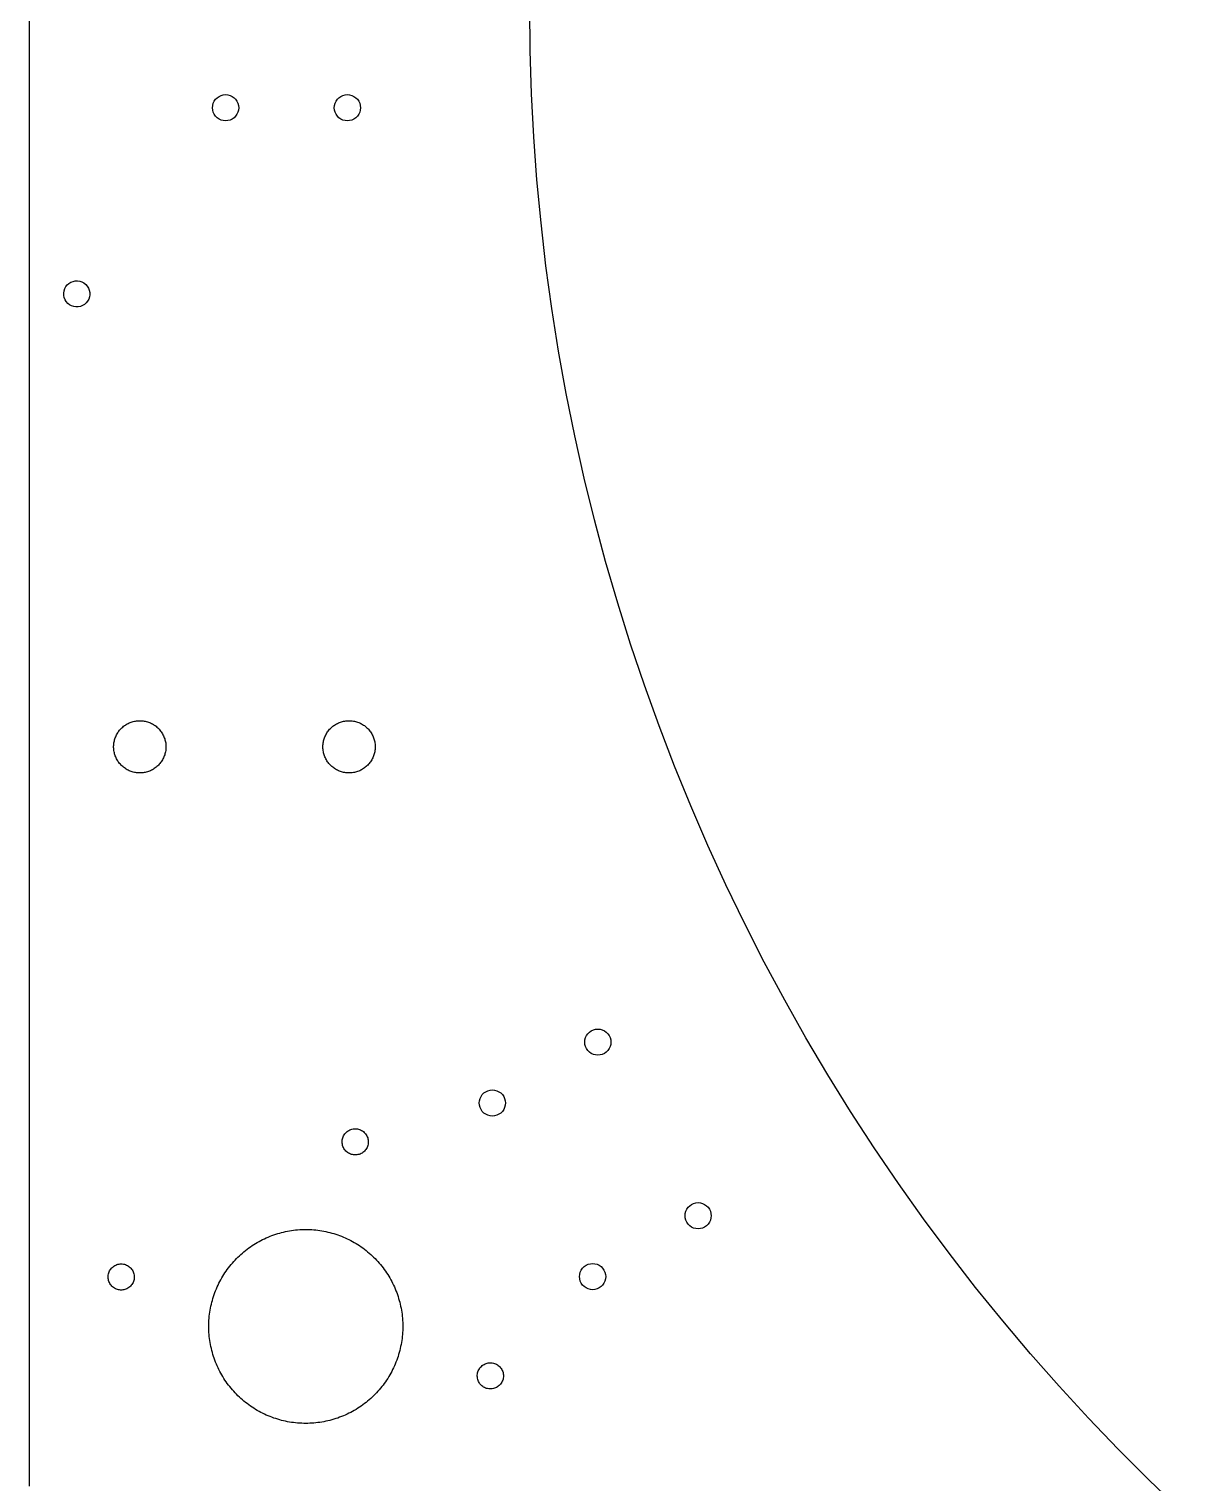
# Model space of a CAD drawing. Header units: metres. Extents: x 0 to 588, y -339 to 339.
# Drawn here: x 0 to 132, y -169.3 to -2.5 of the extents above; entities that cross this region are included whole.
import ezdxf

# ---------------------------------------------------------------- set-up
doc = ezdxf.new("R2010")
doc.units = ezdxf.units.M

msp = doc.modelspace()

# ---------------------------------------------------------------- linework, layer by layer
for p, q in [((0, 169.646), (0, -169.646)), ((57.4768, -4.951), (57.425, 0)), ((57.6324, -9.8998), (57.4768, -4.951)), ((22.2795, -10.0228), (22.54, -10)), ((22.54, -10), (22.8005, -10.0228)), ((36.2495, -10.0228), (36.51, -10)), ((36.51, -10), (36.7705, -10.0228)), ((57.8915, -14.8443), (57.6324, -9.8998)), ((21.04, -11.5), (21.0628, -11.2395)), ((21.0628, -11.7605), (21.04, -11.5)), ((21.0628, -11.2395), (21.1304, -10.987)), ((21.1304, -10.987), (21.241, -10.75)), ((21.241, -10.75), (21.3909, -10.5358)), ((21.3909, -10.5358), (21.5758, -10.3509)), ((21.5758, -10.3509), (21.79, -10.201)), ((21.79, -10.201), (22.027, -10.0905)), ((22.027, -10.0905), (22.2795, -10.0228)), ((22.8005, -10.0228), (23.053, -10.0905)), ((23.053, -10.0905), (23.29, -10.201)), ((23.29, -10.201), (23.5042, -10.3509)), ((23.5042, -10.3509), (23.6891, -10.5358)), ((23.6891, -10.5358), (23.839, -10.75)), ((23.839, -10.75), (23.9495, -10.987)), ((23.9495, -10.987), (24.0172, -11.2395)), ((24.0172, -11.2395), (24.04, -11.5)), ((24.04, -11.5), (24.0172, -11.7605)), ((35.01, -11.5), (35.0328, -11.2395)), ((35.0328, -11.7605), (35.01, -11.5)), ((35.0328, -11.2395), (35.1004, -10.987)), ((35.1004, -10.987), (35.211, -10.75)), ((35.211, -10.75), (35.3609, -10.5358)), ((35.3609, -10.5358), (35.5458, -10.3509)), ((35.5458, -10.3509), (35.76, -10.201)), ((35.76, -10.201), (35.997, -10.0905)), ((35.997, -10.0905), (36.2495, -10.0228)), ((36.7705, -10.0228), (37.023, -10.0905)), ((37.023, -10.0905), (37.26, -10.201)), ((37.26, -10.201), (37.4742, -10.3509)), ((37.4742, -10.3509), (37.6591, -10.5358)), ((37.6591, -10.5358), (37.809, -10.75)), ((37.809, -10.75), (37.9195, -10.987)), ((37.9195, -10.987), (37.9872, -11.2395)), ((37.9872, -11.2395), (38.01, -11.5)), ((38.01, -11.5), (37.9872, -11.7605)), ((21.1304, -12.013), (21.0628, -11.7605)), ((21.241, -12.25), (21.1304, -12.013)), ((21.3909, -12.4642), (21.241, -12.25)), ((21.5758, -12.6491), (21.3909, -12.4642)), ((21.79, -12.799), (21.5758, -12.6491)), ((22.027, -12.9095), (21.79, -12.799)), ((22.2795, -12.9772), (22.027, -12.9095)), ((22.54, -13), (22.2795, -12.9772)), ((22.8005, -12.9772), (22.54, -13)), ((23.053, -12.9095), (22.8005, -12.9772)), ((23.29, -12.799), (23.053, -12.9095)), ((23.5042, -12.6491), (23.29, -12.799)), ((23.6891, -12.4642), (23.5042, -12.6491)), ((23.839, -12.25), (23.6891, -12.4642)), ((23.9495, -12.013), (23.839, -12.25)), ((24.0172, -11.7605), (23.9495, -12.013)), ((35.1004, -12.013), (35.0328, -11.7605)), ((35.211, -12.25), (35.1004, -12.013)), ((35.3609, -12.4642), (35.211, -12.25)), ((35.5458, -12.6491), (35.3609, -12.4642)), ((35.76, -12.799), (35.5458, -12.6491)), ((35.997, -12.9095), (35.76, -12.799)), ((36.2495, -12.9772), (35.997, -12.9095)), ((36.51, -13), (36.2495, -12.9772)), ((36.7705, -12.9772), (36.51, -13)), ((37.023, -12.9095), (36.7705, -12.9772)), ((37.26, -12.799), (37.023, -12.9095)), ((37.4742, -12.6491), (37.26, -12.799)), ((37.6591, -12.4642), (37.4742, -12.6491)), ((37.809, -12.25), (37.6591, -12.4642)), ((37.9195, -12.013), (37.809, -12.25)), ((37.9872, -11.7605), (37.9195, -12.013)), ((58.2541, -19.7823), (57.8915, -14.8443)), ((58.7201, -24.7116), (58.2541, -19.7823)), ((59.2892, -29.6301), (58.7201, -24.7116)), ((59.9611, -34.5356), (59.2892, -29.6301)), ((4.3776, -31.823), (4.5734, -31.6498)), ((4.5734, -31.6498), (4.7964, -31.5132)), ((4.7964, -31.5132), (5.0396, -31.4173)), ((5.0396, -31.4173), (5.2959, -31.3652)), ((5.2959, -31.3652), (5.5572, -31.3584)), ((5.5572, -31.3584), (5.8158, -31.397)), ((5.8158, -31.397), (6.0638, -31.48)), ((6.0638, -31.48), (6.2936, -31.6048)), ((6.2936, -31.6048), (6.4982, -31.7675)), ((3.9685, -32.764), (4.0071, -32.5054)), ((3.9753, -33.0254), (3.9685, -32.764)), ((4.0274, -33.2816), (3.9753, -33.0254)), ((4.0071, -32.5054), (4.0901, -32.2575)), ((4.1233, -33.5249), (4.0274, -33.2816)), ((4.0901, -32.2575), (4.2148, -32.0277)), ((4.2148, -32.0277), (4.3776, -31.823)), ((6.4982, -31.7675), (6.6715, -31.9633)), ((6.6715, -31.9633), (6.8081, -32.1863)), ((6.8081, -32.1863), (6.9039, -32.4296)), ((6.9242, -33.2057), (6.8413, -33.4537)), ((6.9039, -32.4296), (6.956, -32.6858)), ((6.9629, -32.9471), (6.9242, -33.2057)), ((6.956, -32.6858), (6.9629, -32.9471)), ((4.2599, -33.7478), (4.1233, -33.5249)), ((4.4331, -33.9436), (4.2599, -33.7478)), ((4.6378, -34.1064), (4.4331, -33.9436)), ((4.8675, -34.2312), (4.6378, -34.1064)), ((5.1155, -34.3141), (4.8675, -34.2312)), ((5.3741, -34.3528), (5.1155, -34.3141)), ((5.6355, -34.3459), (5.3741, -34.3528)), ((5.8917, -34.2938), (5.6355, -34.3459)), ((6.135, -34.198), (5.8917, -34.2938)), ((6.3579, -34.0614), (6.135, -34.198)), ((6.5537, -33.8881), (6.3579, -34.0614)), ((6.7165, -33.6835), (6.5537, -33.8881)), ((6.8413, -33.4537), (6.7165, -33.6835)), ((60.7357, -39.4259), (59.9611, -34.5356)), ((61.6125, -44.2989), (60.7357, -39.4259)), ((62.5911, -49.1525), (61.6125, -44.2989)), ((63.6712, -53.9845), (62.5911, -49.1525)), ((64.8523, -58.7929), (63.6712, -53.9845)), ((66.1337, -63.5755), (64.8523, -58.7929)), ((67.5151, -68.3301), (66.1337, -63.5755)), ((68.9957, -73.0548), (67.5151, -68.3301)), ((70.575, -77.7475), (68.9957, -73.0548)), ((72.2522, -82.4061), (70.575, -77.7475)), ((10.0414, -83.4331), (10.1019, -83.323)), ((10.1019, -83.323), (10.167, -83.2155)), ((10.167, -83.2155), (10.2365, -83.1108)), ((10.2365, -83.1108), (10.3104, -83.0092)), ((10.3104, -83.0092), (10.3885, -82.9107)), ((10.3885, -82.9107), (10.4706, -82.8156)), ((10.4706, -82.8156), (10.5566, -82.724)), ((10.5566, -82.724), (10.6463, -82.6361)), ((10.6463, -82.6361), (10.7397, -82.552)), ((10.7397, -82.552), (10.8365, -82.4719)), ((10.8365, -82.4719), (10.9366, -82.3959)), ((10.9366, -82.3959), (11.0398, -82.3242)), ((11.0398, -82.3242), (11.1459, -82.2569)), ((11.1459, -82.2569), (11.2547, -82.1941)), ((11.2547, -82.1941), (11.3661, -82.1358)), ((11.3661, -82.1358), (11.4798, -82.0824)), ((11.4798, -82.0824), (11.5956, -82.0336)), ((11.5956, -82.0336), (11.7134, -81.9899)), ((11.7134, -81.9899), (11.8329, -81.951)), ((11.8329, -81.951), (11.9539, -81.9172)), ((11.9539, -81.9172), (12.0763, -81.8885)), ((12.0763, -81.8885), (12.1997, -81.865)), ((12.1997, -81.865), (12.324, -81.8466)), ((12.324, -81.8466), (12.449, -81.8335)), ((12.449, -81.8335), (12.5744, -81.8256)), ((12.5744, -81.8256), (12.7, -81.823)), ((12.7, -81.823), (12.8256, -81.8256)), ((12.8256, -81.8256), (12.951, -81.8335)), ((12.951, -81.8335), (13.076, -81.8466)), ((13.076, -81.8466), (13.2003, -81.865)), ((13.2003, -81.865), (13.3237, -81.8885)), ((13.3237, -81.8885), (13.4461, -81.9172)), ((13.4461, -81.9172), (13.5671, -81.951)), ((13.5671, -81.951), (13.6866, -81.9899)), ((13.6866, -81.9899), (13.8044, -82.0336)), ((13.8044, -82.0336), (13.9202, -82.0824)), ((13.9202, -82.0824), (14.0339, -82.1358)), ((14.0339, -82.1358), (14.1452, -82.1941)), ((14.1452, -82.1941), (14.2541, -82.2569)), ((14.2541, -82.2569), (14.3602, -82.3242)), ((14.3602, -82.3242), (14.4633, -82.3959)), ((14.4633, -82.3959), (14.5634, -82.4719)), ((14.5634, -82.4719), (14.6603, -82.552)), ((14.6603, -82.552), (14.7536, -82.6361)), ((14.7536, -82.6361), (14.8434, -82.724)), ((14.8434, -82.724), (14.9294, -82.8156)), ((14.9294, -82.8156), (15.0115, -82.9107)), ((15.0115, -82.9107), (15.0896, -83.0092)), ((15.0896, -83.0092), (15.1634, -83.1108)), ((15.1634, -83.1108), (15.233, -83.2155)), ((15.233, -83.2155), (15.2981, -83.323)), ((15.2981, -83.323), (15.3586, -83.4331)), ((34.0414, -83.4331), (34.1019, -83.323)), ((34.1019, -83.323), (34.167, -83.2155)), ((34.167, -83.2155), (34.2365, -83.1108)), ((34.2365, -83.1108), (34.3104, -83.0092)), ((34.3104, -83.0092), (34.3885, -82.9107)), ((34.3885, -82.9107), (34.4706, -82.8156)), ((34.4706, -82.8156), (34.5566, -82.724)), ((34.5566, -82.724), (34.6463, -82.6361)), ((34.6463, -82.6361), (34.7397, -82.552)), ((34.7397, -82.552), (34.8365, -82.4719)), ((34.8365, -82.4719), (34.9366, -82.3959)), ((34.9366, -82.3959), (35.0398, -82.3242)), ((35.0398, -82.3242), (35.1459, -82.2569)), ((35.1459, -82.2569), (35.2547, -82.1941)), ((35.2547, -82.1941), (35.3661, -82.1358)), ((35.3661, -82.1358), (35.4798, -82.0824)), ((35.4798, -82.0824), (35.5956, -82.0336)), ((35.5956, -82.0336), (35.7134, -81.9899)), ((35.7134, -81.9899), (35.8329, -81.951)), ((35.8329, -81.951), (35.9539, -81.9172)), ((35.9539, -81.9172), (36.0763, -81.8885)), ((36.0763, -81.8885), (36.1997, -81.865)), ((36.1997, -81.865), (36.324, -81.8466)), ((36.324, -81.8466), (36.449, -81.8335)), ((36.449, -81.8335), (36.5744, -81.8256)), ((36.5744, -81.8256), (36.7, -81.823)), ((36.7, -81.823), (36.8256, -81.8256)), ((36.8256, -81.8256), (36.951, -81.8335)), ((36.951, -81.8335), (37.076, -81.8466)), ((37.076, -81.8466), (37.2003, -81.865)), ((37.2003, -81.865), (37.3237, -81.8885)), ((37.3237, -81.8885), (37.4461, -81.9172)), ((37.4461, -81.9172), (37.5671, -81.951)), ((37.5671, -81.951), (37.6866, -81.9899)), ((37.6866, -81.9899), (37.8044, -82.0336)), ((37.8044, -82.0336), (37.9202, -82.0824)), ((37.9202, -82.0824), (38.0339, -82.1358)), ((38.0339, -82.1358), (38.1452, -82.1941)), ((38.1452, -82.1941), (38.2541, -82.2569)), ((38.2541, -82.2569), (38.3602, -82.3242)), ((38.3602, -82.3242), (38.4633, -82.3959)), ((38.4633, -82.3959), (38.5634, -82.4719)), ((38.5634, -82.4719), (38.6603, -82.552)), ((38.6603, -82.552), (38.7536, -82.6361)), ((38.7536, -82.6361), (38.8434, -82.724)), ((38.8434, -82.724), (38.9294, -82.8156)), ((38.9294, -82.8156), (39.0115, -82.9107)), ((39.0115, -82.9107), (39.0896, -83.0092)), ((39.0896, -83.0092), (39.1634, -83.1108)), ((39.1634, -83.1108), (39.233, -83.2155)), ((39.233, -83.2155), (39.2981, -83.323)), ((39.2981, -83.323), (39.3586, -83.4331)), ((74.0266, -87.0285), (72.2522, -82.4061)), ((9.7006, -84.7602), (9.7059, -84.6346)), ((9.7006, -84.8858), (9.7006, -84.7602)), ((9.7059, -85.0114), (9.7006, -84.8858)), ((9.7059, -84.6346), (9.7164, -84.5094)), ((9.7164, -85.1366), (9.7059, -85.0114)), ((9.7164, -84.5094), (9.7322, -84.3847)), ((9.7322, -84.3847), (9.7531, -84.2608)), ((9.7531, -84.2608), (9.7792, -84.1379)), ((9.7792, -84.1379), (9.8105, -84.0162)), ((9.8105, -84.0162), (9.8468, -83.8959)), ((9.8468, -83.8959), (9.8881, -83.7773)), ((9.8881, -83.7773), (9.9344, -83.6604)), ((9.9344, -83.6604), (9.9855, -83.5456)), ((9.9855, -83.5456), (10.0414, -83.4331)), ((15.3586, -83.4331), (15.4145, -83.5456)), ((15.4145, -83.5456), (15.4656, -83.6604)), ((15.4656, -83.6604), (15.5118, -83.7773)), ((15.5118, -83.7773), (15.5532, -83.8959)), ((15.5532, -83.8959), (15.5895, -84.0162)), ((15.5895, -84.0162), (15.6207, -84.1379)), ((15.6207, -84.1379), (15.6469, -84.2608)), ((15.6469, -84.2608), (15.6678, -84.3847)), ((15.6678, -84.3847), (15.6836, -84.5094)), ((15.6836, -84.5094), (15.6941, -84.6346)), ((15.6941, -85.0114), (15.6836, -85.1366)), ((15.6941, -84.6346), (15.6993, -84.7602)), ((15.6993, -84.8858), (15.6941, -85.0114)), ((15.6993, -84.7602), (15.6993, -84.8858)), ((33.7007, -84.7602), (33.7059, -84.6346)), ((33.7007, -84.8858), (33.7007, -84.7602)), ((33.7059, -85.0114), (33.7007, -84.8858)), ((33.7059, -84.6346), (33.7164, -84.5094)), ((33.7164, -85.1366), (33.7059, -85.0114)), ((33.7164, -84.5094), (33.7322, -84.3847)), ((33.7322, -84.3847), (33.7531, -84.2608)), ((33.7531, -84.2608), (33.7793, -84.1379)), ((33.7793, -84.1379), (33.8105, -84.0162)), ((33.8105, -84.0162), (33.8468, -83.8959)), ((33.8468, -83.8959), (33.8882, -83.7773)), ((33.8882, -83.7773), (33.9344, -83.6604)), ((33.9344, -83.6604), (33.9855, -83.5456)), ((33.9855, -83.5456), (34.0414, -83.4331)), ((39.3586, -83.4331), (39.4145, -83.5456)), ((39.4145, -83.5456), (39.4656, -83.6604)), ((39.4656, -83.6604), (39.5118, -83.7773)), ((39.5118, -83.7773), (39.5532, -83.8959)), ((39.5532, -83.8959), (39.5895, -84.0162)), ((39.5895, -84.0162), (39.6207, -84.1379)), ((39.6207, -84.1379), (39.6469, -84.2608)), ((39.6469, -84.2608), (39.6678, -84.3847)), ((39.6678, -84.3847), (39.6836, -84.5094)), ((39.6836, -84.5094), (39.6941, -84.6346)), ((39.6941, -85.0114), (39.6836, -85.1366)), ((39.6941, -84.6346), (39.6993, -84.7602)), ((39.6993, -84.8858), (39.6941, -85.0114)), ((39.6993, -84.7602), (39.6993, -84.8858)), ((9.7322, -85.2612), (9.7164, -85.1366)), ((9.7531, -85.3851), (9.7322, -85.2612)), ((9.7792, -85.508), (9.7531, -85.3851)), ((9.8105, -85.6297), (9.7792, -85.508)), ((9.8468, -85.75), (9.8105, -85.6297)), ((9.8881, -85.8687), (9.8468, -85.75)), ((9.9344, -85.9855), (9.8881, -85.8687)), ((9.9855, -86.1003), (9.9344, -85.9855)), ((10.0414, -86.2129), (9.9855, -86.1003)), ((10.1019, -86.323), (10.0414, -86.2129)), ((10.167, -86.4305), (10.1019, -86.323)), ((10.2365, -86.5351), (10.167, -86.4305)), ((10.3104, -86.6368), (10.2365, -86.5351)), ((10.3885, -86.7353), (10.3104, -86.6368)), ((10.4706, -86.8304), (10.3885, -86.7353)), ((15.0115, -86.7353), (14.9294, -86.8304)), ((15.0896, -86.6368), (15.0115, -86.7353)), ((15.1634, -86.5351), (15.0896, -86.6368)), ((15.233, -86.4305), (15.1634, -86.5351)), ((15.2981, -86.323), (15.233, -86.4305)), ((15.3586, -86.2129), (15.2981, -86.323)), ((15.4145, -86.1003), (15.3586, -86.2129)), ((15.4656, -85.9855), (15.4145, -86.1003)), ((15.5118, -85.8687), (15.4656, -85.9855)), ((15.5532, -85.75), (15.5118, -85.8687)), ((15.5895, -85.6297), (15.5532, -85.75)), ((15.6207, -85.508), (15.5895, -85.6297)), ((15.6469, -85.3851), (15.6207, -85.508)), ((15.6678, -85.2612), (15.6469, -85.3851)), ((15.6836, -85.1366), (15.6678, -85.2612)), ((33.7322, -85.2612), (33.7164, -85.1366)), ((33.7531, -85.3851), (33.7322, -85.2612)), ((33.7793, -85.508), (33.7531, -85.3851)), ((33.8105, -85.6297), (33.7793, -85.508)), ((33.8468, -85.75), (33.8105, -85.6297)), ((33.8882, -85.8687), (33.8468, -85.75)), ((33.9344, -85.9855), (33.8882, -85.8687)), ((33.9855, -86.1003), (33.9344, -85.9855)), ((34.0414, -86.2129), (33.9855, -86.1003)), ((34.1019, -86.323), (34.0414, -86.2129)), ((34.167, -86.4305), (34.1019, -86.323)), ((34.2365, -86.5351), (34.167, -86.4305)), ((34.3104, -86.6368), (34.2365, -86.5351)), ((34.3885, -86.7353), (34.3104, -86.6368)), ((34.4706, -86.8304), (34.3885, -86.7353)), ((39.0115, -86.7353), (38.9294, -86.8304)), ((39.0896, -86.6368), (39.0115, -86.7353)), ((39.1634, -86.5351), (39.0896, -86.6368)), ((39.233, -86.4305), (39.1634, -86.5351)), ((39.2981, -86.323), (39.233, -86.4305)), ((39.3586, -86.2129), (39.2981, -86.323)), ((39.4145, -86.1003), (39.3586, -86.2129)), ((39.4656, -85.9855), (39.4145, -86.1003)), ((39.5118, -85.8687), (39.4656, -85.9855)), ((39.5532, -85.75), (39.5118, -85.8687)), ((39.5895, -85.6297), (39.5532, -85.75)), ((39.6207, -85.508), (39.5895, -85.6297)), ((39.6469, -85.3851), (39.6207, -85.508)), ((39.6678, -85.2612), (39.6469, -85.3851)), ((39.6836, -85.1366), (39.6678, -85.2612)), ((10.5566, -86.922), (10.4706, -86.8304)), ((10.6463, -87.0099), (10.5566, -86.922)), ((10.7397, -87.094), (10.6463, -87.0099)), ((10.8365, -87.1741), (10.7397, -87.094)), ((10.9366, -87.25), (10.8365, -87.1741)), ((11.0398, -87.3217), (10.9366, -87.25)), ((11.1459, -87.3891), (11.0398, -87.3217)), ((11.2547, -87.4519), (11.1459, -87.3891)), ((11.3661, -87.5101), (11.2547, -87.4519)), ((11.4798, -87.5636), (11.3661, -87.5101)), ((11.5956, -87.6123), (11.4798, -87.5636)), ((11.7134, -87.6561), (11.5956, -87.6123)), ((11.8329, -87.6949), (11.7134, -87.6561)), ((11.9539, -87.7287), (11.8329, -87.6949)), ((12.0763, -87.7574), (11.9539, -87.7287)), ((12.1997, -87.781), (12.0763, -87.7574)), ((12.324, -87.7993), (12.1997, -87.781)), ((12.449, -87.8125), (12.324, -87.7993)), ((12.5744, -87.8203), (12.449, -87.8125)), ((12.7, -87.823), (12.5744, -87.8203)), ((12.8256, -87.8203), (12.7, -87.823)), ((12.951, -87.8125), (12.8256, -87.8203)), ((13.076, -87.7993), (12.951, -87.8125)), ((13.2003, -87.781), (13.076, -87.7993)), ((13.3237, -87.7574), (13.2003, -87.781)), ((13.4461, -87.7287), (13.3237, -87.7574)), ((13.5671, -87.6949), (13.4461, -87.7287)), ((13.6866, -87.6561), (13.5671, -87.6949)), ((13.8044, -87.6123), (13.6866, -87.6561)), ((13.9202, -87.5636), (13.8044, -87.6123)), ((14.0339, -87.5101), (13.9202, -87.5636)), ((14.1452, -87.4519), (14.0339, -87.5101)), ((14.2541, -87.3891), (14.1452, -87.4519)), ((14.3602, -87.3217), (14.2541, -87.3891)), ((14.4633, -87.25), (14.3602, -87.3217)), ((14.5634, -87.1741), (14.4633, -87.25)), ((14.6603, -87.094), (14.5634, -87.1741)), ((14.7536, -87.0099), (14.6603, -87.094)), ((14.8434, -86.922), (14.7536, -87.0099)), ((14.9294, -86.8304), (14.8434, -86.922)), ((34.5566, -86.922), (34.4706, -86.8304)), ((34.6463, -87.0099), (34.5566, -86.922)), ((34.7397, -87.094), (34.6463, -87.0099)), ((34.8365, -87.1741), (34.7397, -87.094)), ((34.9366, -87.25), (34.8365, -87.1741)), ((35.0398, -87.3217), (34.9366, -87.25)), ((35.1459, -87.3891), (35.0398, -87.3217)), ((35.2547, -87.4519), (35.1459, -87.3891)), ((35.3661, -87.5101), (35.2547, -87.4519)), ((35.4798, -87.5636), (35.3661, -87.5101)), ((35.5956, -87.6123), (35.4798, -87.5636)), ((35.7134, -87.6561), (35.5956, -87.6123)), ((35.8329, -87.6949), (35.7134, -87.6561)), ((35.9539, -87.7287), (35.8329, -87.6949)), ((36.0763, -87.7574), (35.9539, -87.7287)), ((36.1997, -87.781), (36.0763, -87.7574)), ((36.324, -87.7993), (36.1997, -87.781)), ((36.449, -87.8125), (36.324, -87.7993)), ((36.5744, -87.8203), (36.449, -87.8125)), ((36.7, -87.823), (36.5744, -87.8203)), ((36.8256, -87.8203), (36.7, -87.823)), ((36.951, -87.8125), (36.8256, -87.8203)), ((37.076, -87.7993), (36.951, -87.8125)), ((37.2003, -87.781), (37.076, -87.7993)), ((37.3237, -87.7574), (37.2003, -87.781)), ((37.4461, -87.7287), (37.3237, -87.7574)), ((37.5671, -87.6949), (37.4461, -87.7287)), ((37.6866, -87.6561), (37.5671, -87.6949)), ((37.8044, -87.6123), (37.6866, -87.6561)), ((37.9202, -87.5636), (37.8044, -87.6123)), ((38.0339, -87.5101), (37.9202, -87.5636)), ((38.1452, -87.4519), (38.0339, -87.5101)), ((38.2541, -87.3891), (38.1452, -87.4519)), ((38.3602, -87.3217), (38.2541, -87.3891)), ((38.4633, -87.25), (38.3602, -87.3217)), ((38.5634, -87.1741), (38.4633, -87.25)), ((38.6603, -87.094), (38.5634, -87.1741)), ((38.7536, -87.0099), (38.6603, -87.094)), ((38.8434, -86.922), (38.7536, -87.0099)), ((38.9294, -86.8304), (38.8434, -86.922)), ((75.8974, -91.6127), (74.0266, -87.0285)), ((77.8638, -96.1568), (75.8974, -91.6127)), ((79.9249, -100.659), (77.8638, -96.1568)), ((82.0798, -105.116), (79.9249, -100.659)), ((84.3277, -109.528), (82.0798, -105.116)), ((86.6674, -113.892), (84.3277, -109.528)), ((89.098, -118.205), (86.6674, -113.892)), ((63.7579, -118.443), (63.8255, -118.19)), ((63.8255, -118.19), (63.936, -117.953)), ((63.936, -117.953), (64.086, -117.739)), ((64.086, -117.739), (64.2709, -117.554)), ((64.2709, -117.554), (64.4851, -117.404)), ((64.4851, -117.404), (64.722, -117.294)), ((64.722, -117.294), (64.9746, -117.226)), ((64.9746, -117.226), (65.2351, -117.203)), ((65.2351, -117.203), (65.4955, -117.226)), ((65.4955, -117.226), (65.7481, -117.294)), ((65.7481, -117.294), (65.9851, -117.404)), ((65.9851, -117.404), (66.1992, -117.554)), ((66.1992, -117.554), (66.3841, -117.739)), ((66.3841, -117.739), (66.5341, -117.953)), ((66.5341, -117.953), (66.6446, -118.19)), ((66.6446, -118.19), (66.7123, -118.443)), ((91.6184, -122.467), (89.098, -118.205)), ((63.7351, -118.703), (63.7579, -118.443)), ((63.7579, -118.964), (63.7351, -118.703)), ((63.8255, -119.216), (63.7579, -118.964)), ((63.936, -119.453), (63.8255, -119.216)), ((64.086, -119.668), (63.936, -119.453)), ((64.2709, -119.852), (64.086, -119.668)), ((64.4851, -120.002), (64.2709, -119.852)), ((64.722, -120.113), (64.4851, -120.002)), ((65.9851, -120.002), (65.7481, -120.113)), ((66.1992, -119.852), (65.9851, -120.002)), ((66.3841, -119.668), (66.1992, -119.852)), ((66.5341, -119.453), (66.3841, -119.668)), ((66.6446, -119.216), (66.5341, -119.453)), ((66.7123, -118.964), (66.6446, -119.216)), ((66.7123, -118.443), (66.7351, -118.703)), ((66.7351, -118.703), (66.7123, -118.964)), ((64.9746, -120.181), (64.722, -120.113)), ((65.2351, -120.203), (64.9746, -120.181)), ((65.4955, -120.181), (65.2351, -120.203)), ((65.7481, -120.113), (65.4955, -120.181)), ((94.2275, -126.675), (91.6184, -122.467)), ((51.7272, -125.175), (51.8376, -124.938)), ((51.8376, -124.938), (51.9876, -124.724)), ((51.9876, -124.724), (52.1725, -124.539)), ((52.1725, -124.539), (52.3867, -124.389)), ((52.3867, -124.389), (52.6237, -124.279)), ((52.6237, -124.279), (52.8762, -124.211)), ((52.8762, -124.211), (53.1367, -124.188)), ((53.1367, -124.188), (53.3972, -124.211)), ((53.3972, -124.211), (53.6497, -124.279)), ((53.6497, -124.279), (53.8867, -124.389)), ((53.8867, -124.389), (54.1009, -124.539)), ((54.1009, -124.539), (54.2858, -124.724)), ((54.2858, -124.724), (54.4357, -124.938)), ((54.4357, -124.938), (54.5462, -125.175)), ((51.6367, -125.688), (51.6595, -125.428)), ((51.6595, -125.949), (51.6367, -125.688)), ((51.6595, -125.428), (51.7272, -125.175)), ((51.7272, -126.201), (51.6595, -125.949)), ((51.8376, -126.438), (51.7272, -126.201)), ((51.9876, -126.653), (51.8376, -126.438)), ((52.1725, -126.837), (51.9876, -126.653)), ((54.2858, -126.653), (54.1009, -126.837)), ((54.4357, -126.438), (54.2858, -126.653)), ((54.5462, -126.201), (54.4357, -126.438)), ((54.5462, -125.175), (54.6139, -125.428)), ((54.6139, -125.949), (54.5462, -126.201)), ((54.6139, -125.428), (54.6367, -125.688)), ((54.6367, -125.688), (54.6139, -125.949)), ((96.9242, -130.828), (94.2275, -126.675)), ((52.3867, -126.987), (52.1725, -126.837)), ((52.6237, -127.098), (52.3867, -126.987)), ((52.8762, -127.166), (52.6237, -127.098)), ((53.1367, -127.188), (52.8762, -127.166)), ((53.3972, -127.166), (53.1367, -127.188)), ((53.6497, -127.098), (53.3972, -127.166)), ((53.8867, -126.987), (53.6497, -127.098)), ((54.1009, -126.837), (53.8867, -126.987)), ((35.9109, -130.181), (35.9135, -130.055)), ((35.9135, -130.055), (35.9266, -129.93)), ((35.9266, -129.93), (35.9502, -129.807)), ((35.9502, -129.807), (35.984, -129.686)), ((35.984, -129.686), (36.0278, -129.568)), ((36.0278, -129.568), (36.0812, -129.454)), ((36.0812, -129.454), (36.1441, -129.345)), ((36.1441, -129.345), (36.2157, -129.242)), ((36.2157, -129.242), (36.2958, -129.145)), ((36.2958, -129.145), (36.3837, -129.056)), ((36.3837, -129.056), (36.4788, -128.974)), ((36.4788, -128.974), (36.5805, -128.9)), ((36.5805, -128.9), (36.6879, -128.835)), ((36.6879, -128.835), (36.8004, -128.779)), ((36.8004, -128.779), (36.9173, -128.733)), ((36.9173, -128.733), (37.0375, -128.696)), ((37.0375, -128.696), (37.1604, -128.67)), ((37.1604, -128.67), (37.285, -128.654)), ((37.285, -128.654), (37.4105, -128.649)), ((37.4105, -128.649), (37.5361, -128.654)), ((37.5361, -128.654), (37.6607, -128.67)), ((37.6607, -128.67), (37.7836, -128.696)), ((37.7836, -128.696), (37.9038, -128.733)), ((37.9038, -128.733), (38.0206, -128.779)), ((38.0206, -128.779), (38.1332, -128.835)), ((38.1332, -128.835), (38.2406, -128.9)), ((38.2406, -128.9), (38.3423, -128.974)), ((38.3423, -128.974), (38.4374, -129.056)), ((38.4374, -129.056), (38.5253, -129.145)), ((38.5253, -129.145), (38.6053, -129.242)), ((38.6053, -129.242), (38.677, -129.345)), ((38.677, -129.345), (38.7399, -129.454)), ((38.7399, -129.454), (38.7933, -129.568)), ((38.7933, -129.568), (38.8371, -129.686)), ((38.8371, -129.686), (38.8709, -129.807)), ((38.8709, -129.807), (38.8945, -129.93)), ((38.8945, -129.93), (38.9076, -130.055)), ((38.9076, -130.055), (38.9102, -130.181)), ((35.9188, -130.306), (35.9109, -130.181)), ((35.9371, -130.43), (35.9188, -130.306)), ((35.9658, -130.553), (35.9371, -130.43)), ((36.0046, -130.672), (35.9658, -130.553)), ((36.0533, -130.788), (36.0046, -130.672)), ((36.1115, -130.899), (36.0533, -130.788)), ((36.1788, -131.005), (36.1115, -130.899)), ((36.2548, -131.105), (36.1788, -131.005)), ((36.3388, -131.199), (36.2548, -131.105)), ((36.4304, -131.285), (36.3388, -131.199)), ((36.5289, -131.363), (36.4304, -131.285)), ((36.6335, -131.432), (36.5289, -131.363)), ((36.7436, -131.493), (36.6335, -131.432)), ((36.8584, -131.544), (36.7436, -131.493)), ((36.977, -131.585), (36.8584, -131.544)), ((37.0987, -131.616), (36.977, -131.585)), ((37.2225, -131.637), (37.0987, -131.616)), ((37.3477, -131.648), (37.2225, -131.637)), ((37.4734, -131.648), (37.3477, -131.648)), ((37.5985, -131.637), (37.4734, -131.648)), ((37.7224, -131.616), (37.5985, -131.637)), ((37.8441, -131.585), (37.7224, -131.616)), ((37.9627, -131.544), (37.8441, -131.585)), ((38.0775, -131.493), (37.9627, -131.544)), ((38.1876, -131.432), (38.0775, -131.493)), ((38.2922, -131.363), (38.1876, -131.432)), ((38.3907, -131.285), (38.2922, -131.363)), ((38.4823, -131.199), (38.3907, -131.285)), ((38.5663, -131.105), (38.4823, -131.199)), ((38.6423, -131.005), (38.5663, -131.105)), ((38.7096, -130.899), (38.6423, -131.005)), ((38.7678, -130.788), (38.7096, -130.899)), ((38.8165, -130.672), (38.7678, -130.788)), ((38.8553, -130.553), (38.8165, -130.672)), ((38.884, -130.43), (38.8553, -130.553)), ((38.9023, -130.306), (38.884, -130.43)), ((38.9102, -130.181), (38.9023, -130.306)), ((99.7072, -134.923), (96.9242, -130.828)), ((102.575, -138.959), (99.7072, -134.923)), ((75.2351, -138.622), (75.2579, -138.362)), ((75.2579, -138.362), (75.3255, -138.109)), ((75.3255, -138.109), (75.436, -137.872)), ((75.436, -137.872), (75.586, -137.658)), ((75.586, -137.658), (75.7709, -137.473)), ((75.7709, -137.473), (75.9851, -137.323)), ((75.9851, -137.323), (76.222, -137.212)), ((76.222, -137.212), (76.4746, -137.145)), ((76.4746, -137.145), (76.7351, -137.122)), ((76.7351, -137.122), (76.9955, -137.145)), ((76.9955, -137.145), (77.2481, -137.212)), ((77.2481, -137.212), (77.4851, -137.323)), ((77.4851, -137.323), (77.6992, -137.473)), ((77.6992, -137.473), (77.8841, -137.658)), ((77.8841, -137.658), (78.0341, -137.872)), ((78.0341, -137.872), (78.1446, -138.109)), ((78.1446, -138.109), (78.2123, -138.362)), ((78.2123, -138.362), (78.2351, -138.622)), ((75.2579, -138.882), (75.2351, -138.622)), ((75.3255, -139.135), (75.2579, -138.882)), ((75.436, -139.372), (75.3255, -139.135)), ((75.586, -139.586), (75.436, -139.372)), ((75.7709, -139.771), (75.586, -139.586)), ((75.9851, -139.921), (75.7709, -139.771)), ((76.222, -140.032), (75.9851, -139.921)), ((76.4746, -140.099), (76.222, -140.032)), ((76.7351, -140.122), (76.4746, -140.099)), ((76.9955, -140.099), (76.7351, -140.122)), ((77.2481, -140.032), (76.9955, -140.099)), ((77.4851, -139.921), (77.2481, -140.032)), ((77.6992, -139.771), (77.4851, -139.921)), ((77.8841, -139.586), (77.6992, -139.771)), ((78.0341, -139.372), (77.8841, -139.586)), ((78.1446, -139.135), (78.0341, -139.372)), ((78.2123, -138.882), (78.1446, -139.135)), ((78.2351, -138.622), (78.2123, -138.882)), ((105.527, -142.934), (102.575, -138.959)), ((25.9741, -141.807), (26.1747, -141.688)), ((26.1747, -141.688), (26.3776, -141.574)), ((26.3776, -141.574), (26.583, -141.464)), ((26.583, -141.464), (26.7906, -141.358)), ((26.7906, -141.358), (27.0004, -141.256)), ((27.0004, -141.256), (27.2122, -141.159)), ((27.2122, -141.159), (27.426, -141.067)), ((27.426, -141.067), (27.6418, -140.979)), ((27.6418, -140.979), (27.8593, -140.895)), ((27.8593, -140.895), (28.0785, -140.816)), ((28.0785, -140.816), (28.2993, -140.742)), ((28.2993, -140.742), (28.5217, -140.672)), ((28.5217, -140.672), (28.7454, -140.607)), ((28.7454, -140.607), (28.9705, -140.547)), ((28.9705, -140.547), (29.1967, -140.491)), ((29.1967, -140.491), (29.4241, -140.441)), ((29.4241, -140.441), (29.6525, -140.395)), ((29.6525, -140.395), (29.8819, -140.353)), ((29.8819, -140.353), (30.112, -140.317)), ((30.112, -140.317), (30.3428, -140.285)), ((30.3428, -140.285), (30.5743, -140.258)), ((30.5743, -140.258), (30.8062, -140.237)), ((30.8062, -140.237), (31.0386, -140.219)), ((31.0386, -140.219), (31.2713, -140.207)), ((31.2713, -140.207), (31.5042, -140.2)), ((31.5042, -140.2), (31.7372, -140.198)), ((31.7372, -140.198), (31.9701, -140.2)), ((31.9701, -140.2), (32.203, -140.207)), ((32.203, -140.207), (32.4357, -140.219)), ((32.4357, -140.219), (32.6681, -140.237)), ((32.6681, -140.237), (32.9, -140.258)), ((32.9, -140.258), (33.1315, -140.285)), ((33.1315, -140.285), (33.3623, -140.317)), ((33.3623, -140.317), (33.5925, -140.353)), ((33.5925, -140.353), (33.8218, -140.395)), ((33.8218, -140.395), (34.0502, -140.441)), ((34.0502, -140.441), (34.2776, -140.491)), ((34.2776, -140.491), (34.5038, -140.547)), ((34.5038, -140.547), (34.7289, -140.607)), ((34.7289, -140.607), (34.9526, -140.672)), ((34.9526, -140.672), (35.175, -140.742)), ((35.175, -140.742), (35.3958, -140.816)), ((35.3958, -140.816), (35.615, -140.895)), ((35.615, -140.895), (35.8325, -140.979)), ((35.8325, -140.979), (36.0483, -141.067)), ((36.0483, -141.067), (36.2621, -141.159)), ((36.2621, -141.159), (36.474, -141.256)), ((36.474, -141.256), (36.6837, -141.358)), ((36.6837, -141.358), (36.8913, -141.464)), ((36.8913, -141.464), (37.0967, -141.574)), ((37.0967, -141.574), (37.2997, -141.688)), ((37.2997, -141.688), (37.5002, -141.807)), ((23.7886, -143.539), (23.9534, -143.374)), ((23.9534, -143.374), (24.1216, -143.213)), ((24.1216, -143.213), (24.2931, -143.055)), ((24.2931, -143.055), (24.4678, -142.901)), ((24.4678, -142.901), (24.6458, -142.751)), ((24.6458, -142.751), (24.8269, -142.604)), ((24.8269, -142.604), (25.011, -142.461)), ((25.011, -142.461), (25.198, -142.322)), ((25.198, -142.322), (25.388, -142.187)), ((25.388, -142.187), (25.5807, -142.056)), ((25.5807, -142.056), (25.7761, -141.929)), ((25.7761, -141.929), (25.9741, -141.807)), ((37.5002, -141.807), (37.6982, -141.929)), ((37.6982, -141.929), (37.8936, -142.056)), ((37.8936, -142.056), (38.0863, -142.187)), ((38.0863, -142.187), (38.2763, -142.322)), ((38.2763, -142.322), (38.4633, -142.461)), ((38.4633, -142.461), (38.6474, -142.604)), ((38.6474, -142.604), (38.8285, -142.751)), ((38.8285, -142.751), (39.0065, -142.901)), ((39.0065, -142.901), (39.1812, -143.055)), ((39.1812, -143.055), (39.3527, -143.213)), ((39.3527, -143.213), (39.5209, -143.374)), ((39.5209, -143.374), (39.6857, -143.539)), ((108.562, -146.846), (105.527, -142.934)), ((9.1372, -145.186), (9.181, -145.068)), ((9.181, -145.068), (9.2345, -144.954)), ((9.2345, -144.954), (9.2973, -144.845)), ((9.2973, -144.845), (9.369, -144.742)), ((9.369, -144.742), (9.449, -144.645)), ((9.449, -144.645), (9.5369, -144.556)), ((9.5369, -144.556), (9.632, -144.474)), ((9.632, -144.474), (9.7337, -144.4)), ((9.7337, -144.4), (9.8411, -144.335)), ((9.8411, -144.335), (9.9537, -144.279)), ((9.9537, -144.279), (10.0704, -144.233)), ((10.0704, -144.233), (10.1907, -144.196)), ((10.1907, -144.196), (10.3136, -144.17)), ((10.3136, -144.17), (10.4382, -144.154)), ((10.4382, -144.154), (10.5638, -144.149)), ((10.5638, -144.149), (10.6893, -144.154)), ((10.6893, -144.154), (10.8139, -144.17)), ((10.8139, -144.17), (10.9368, -144.196)), ((10.9368, -144.196), (11.0571, -144.233)), ((11.0571, -144.233), (11.1739, -144.279)), ((11.1739, -144.279), (11.2864, -144.335)), ((11.2864, -144.335), (11.3938, -144.4)), ((11.3938, -144.4), (11.4955, -144.474)), ((11.4955, -144.474), (11.5906, -144.556)), ((11.5906, -144.556), (11.6785, -144.645)), ((11.6785, -144.645), (11.7585, -144.742)), ((11.7585, -144.742), (11.8302, -144.845)), ((11.8302, -144.845), (11.8931, -144.954)), ((11.8931, -144.954), (11.9465, -145.068)), ((11.9465, -145.068), (11.9903, -145.186)), ((22.4709, -145.166), (22.6019, -144.973)), ((22.6019, -144.973), (22.7368, -144.783)), ((22.7368, -144.783), (22.8758, -144.596)), ((22.8758, -144.596), (23.0186, -144.412)), ((23.0186, -144.412), (23.1652, -144.231)), ((23.1652, -144.231), (23.3156, -144.053)), ((23.3156, -144.053), (23.4697, -143.878)), ((23.4697, -143.878), (23.6274, -143.707)), ((23.6274, -143.707), (23.7886, -143.539)), ((39.6857, -143.539), (39.8469, -143.707)), ((39.8469, -143.707), (40.0046, -143.878)), ((40.0046, -143.878), (40.1587, -144.053)), ((40.1587, -144.053), (40.3091, -144.231)), ((40.3091, -144.231), (40.4557, -144.412)), ((40.4557, -144.412), (40.5985, -144.596)), ((40.5985, -144.596), (40.7375, -144.783)), ((40.7375, -144.783), (40.8724, -144.973)), ((40.8724, -144.973), (41.0034, -145.166)), ((63.1595, -145.347), (63.2272, -145.094)), ((63.2272, -145.094), (63.3376, -144.857)), ((63.3376, -144.857), (63.4876, -144.643)), ((63.4876, -144.643), (63.6725, -144.458)), ((63.6725, -144.458), (63.8867, -144.308)), ((63.8867, -144.308), (64.1237, -144.197)), ((64.1237, -144.197), (64.3762, -144.13)), ((64.3762, -144.13), (64.6367, -144.107)), ((64.6367, -144.107), (64.8972, -144.13)), ((64.8972, -144.13), (65.1497, -144.197)), ((65.1497, -144.197), (65.3867, -144.308)), ((65.3867, -144.308), (65.6009, -144.458)), ((65.6009, -144.458), (65.7858, -144.643)), ((65.7858, -144.643), (65.9357, -144.857)), ((65.9357, -144.857), (66.0462, -145.094)), ((66.0462, -145.094), (66.1139, -145.347)), ((9.0641, -145.681), (9.0667, -145.555)), ((9.072, -145.806), (9.0641, -145.681)), ((9.0667, -145.555), (9.0799, -145.43)), ((9.0903, -145.93), (9.072, -145.806)), ((9.0799, -145.43), (9.1034, -145.307)), ((9.119, -146.053), (9.0903, -145.93)), ((9.1034, -145.307), (9.1372, -145.186)), ((9.1578, -146.172), (9.119, -146.053)), ((9.2065, -146.288), (9.1578, -146.172)), ((9.2647, -146.399), (9.2065, -146.288)), ((9.332, -146.505), (9.2647, -146.399)), ((9.408, -146.605), (9.332, -146.505)), ((9.4921, -146.699), (9.408, -146.605)), ((9.5836, -146.785), (9.4921, -146.699)), ((9.6821, -146.863), (9.5836, -146.785)), ((11.5439, -146.785), (11.4454, -146.863)), ((11.6355, -146.699), (11.5439, -146.785)), ((11.7195, -146.605), (11.6355, -146.699)), ((11.7955, -146.505), (11.7195, -146.605)), ((11.8628, -146.399), (11.7955, -146.505)), ((11.921, -146.288), (11.8628, -146.399)), ((11.9697, -146.172), (11.921, -146.288)), ((12.0085, -146.053), (11.9697, -146.172)), ((11.9903, -145.186), (12.0241, -145.307)), ((12.0372, -145.93), (12.0085, -146.053)), ((12.0241, -145.307), (12.0477, -145.43)), ((12.0555, -145.806), (12.0372, -145.93)), ((12.0477, -145.43), (12.0608, -145.555)), ((12.0634, -145.681), (12.0555, -145.806)), ((12.0608, -145.555), (12.0634, -145.681)), ((21.574, -146.798), (21.6709, -146.586)), ((21.6709, -146.586), (21.7724, -146.376)), ((21.7724, -146.376), (21.8781, -146.168)), ((21.8781, -146.168), (21.9882, -145.963)), ((21.9882, -145.963), (22.1026, -145.76)), ((22.1026, -145.76), (22.2212, -145.559)), ((22.2212, -145.559), (22.344, -145.361)), ((22.344, -145.361), (22.4709, -145.166)), ((41.0034, -145.166), (41.1303, -145.361)), ((41.1303, -145.361), (41.2531, -145.559)), ((41.2531, -145.559), (41.3717, -145.76)), ((41.3717, -145.76), (41.4861, -145.963)), ((41.4861, -145.963), (41.5962, -146.168)), ((41.5962, -146.168), (41.702, -146.376)), ((41.702, -146.376), (41.8033, -146.586)), ((41.8033, -146.586), (41.9003, -146.798)), ((63.1367, -145.607), (63.1595, -145.347)), ((63.1595, -145.867), (63.1367, -145.607)), ((63.2272, -146.12), (63.1595, -145.867)), ((63.3376, -146.357), (63.2272, -146.12)), ((63.4876, -146.571), (63.3376, -146.357)), ((63.6725, -146.756), (63.4876, -146.571)), ((63.8867, -146.906), (63.6725, -146.756)), ((65.6009, -146.756), (65.3867, -146.906)), ((65.7858, -146.571), (65.6009, -146.756)), ((65.9357, -146.357), (65.7858, -146.571)), ((66.0462, -146.12), (65.9357, -146.357)), ((66.1139, -145.867), (66.0462, -146.12)), ((66.1139, -145.347), (66.1367, -145.607)), ((66.1367, -145.607), (66.1139, -145.867)), ((9.7867, -146.932), (9.6821, -146.863)), ((9.8968, -146.993), (9.7867, -146.932)), ((10.0116, -147.044), (9.8968, -146.993)), ((10.1302, -147.085), (10.0116, -147.044)), ((10.2519, -147.116), (10.1302, -147.085)), ((10.3758, -147.137), (10.2519, -147.116)), ((10.5009, -147.148), (10.3758, -147.137)), ((10.6266, -147.148), (10.5009, -147.148)), ((10.7518, -147.137), (10.6266, -147.148)), ((10.8756, -147.116), (10.7518, -147.137)), ((10.9973, -147.085), (10.8756, -147.116)), ((11.1159, -147.044), (10.9973, -147.085)), ((11.2307, -146.993), (11.1159, -147.044)), ((11.3408, -146.932), (11.2307, -146.993)), ((11.4454, -146.863), (11.3408, -146.932)), ((20.9617, -148.556), (21.022, -148.331)), ((21.022, -148.331), (21.087, -148.107)), ((21.087, -148.107), (21.1566, -147.885)), ((21.1566, -147.885), (21.231, -147.664)), ((21.231, -147.664), (21.3099, -147.445)), ((21.3099, -147.445), (21.3934, -147.227)), ((21.3934, -147.227), (21.4814, -147.011)), ((21.4814, -147.011), (21.574, -146.798)), ((41.9003, -146.798), (41.9929, -147.011)), ((41.9929, -147.011), (42.0809, -147.227)), ((42.0809, -147.227), (42.1644, -147.445)), ((42.1644, -147.445), (42.2433, -147.664)), ((42.2433, -147.664), (42.3177, -147.885)), ((42.3177, -147.885), (42.3873, -148.107)), ((42.3873, -148.107), (42.4523, -148.331)), ((42.4523, -148.331), (42.5126, -148.556)), ((64.1237, -147.017), (63.8867, -146.906)), ((64.3762, -147.084), (64.1237, -147.017)), ((64.6367, -147.107), (64.3762, -147.084)), ((64.8972, -147.084), (64.6367, -147.107)), ((65.1497, -147.017), (64.8972, -147.084)), ((65.3867, -146.906), (65.1497, -147.017)), ((111.678, -150.694), (108.562, -146.846)), ((20.6731, -150.16), (20.6999, -149.928)), ((20.6999, -149.928), (20.7315, -149.697)), ((20.7315, -149.697), (20.7679, -149.467)), ((20.7679, -149.467), (20.8092, -149.238)), ((20.8092, -149.238), (20.8553, -149.009)), ((20.8553, -149.009), (20.9061, -148.782)), ((20.9061, -148.782), (20.9617, -148.556)), ((42.5126, -148.556), (42.5682, -148.782)), ((42.5682, -148.782), (42.619, -149.009)), ((42.619, -149.009), (42.6651, -149.238)), ((42.6651, -149.238), (42.7064, -149.467)), ((42.7064, -149.467), (42.7428, -149.697)), ((42.7428, -149.697), (42.7744, -149.928)), ((42.7744, -149.928), (42.8012, -150.16)), ((20.6122, -151.323), (20.6146, -151.09)), ((20.6146, -151.555), (20.6122, -151.323)), ((20.6146, -151.09), (20.6219, -150.857)), ((20.6219, -151.788), (20.6146, -151.555)), ((20.6219, -150.857), (20.6341, -150.624)), ((20.6341, -152.021), (20.6219, -151.788)), ((20.6341, -150.624), (20.6512, -150.392)), ((20.6512, -150.392), (20.6731, -150.16)), ((42.8012, -150.16), (42.8231, -150.392)), ((42.8231, -150.392), (42.8402, -150.624)), ((42.8402, -150.624), (42.8524, -150.857)), ((42.8524, -151.788), (42.8402, -152.021)), ((42.8524, -150.857), (42.8597, -151.09)), ((42.8597, -151.555), (42.8524, -151.788)), ((42.8597, -151.09), (42.8622, -151.323)), ((42.8622, -151.323), (42.8597, -151.555)), ((114.874, -154.475), (111.678, -150.694)), ((20.6512, -152.253), (20.6341, -152.021)), ((20.6731, -152.485), (20.6512, -152.253)), ((20.6999, -152.717), (20.6731, -152.485)), ((20.7315, -152.948), (20.6999, -152.717)), ((20.7679, -153.178), (20.7315, -152.948)), ((20.8092, -153.407), (20.7679, -153.178)), ((20.8553, -153.636), (20.8092, -153.407)), ((42.6651, -153.407), (42.619, -153.636)), ((42.7064, -153.178), (42.6651, -153.407)), ((42.7428, -152.948), (42.7064, -153.178)), ((42.7744, -152.717), (42.7428, -152.948)), ((42.8012, -152.485), (42.7744, -152.717)), ((42.8231, -152.253), (42.8012, -152.485)), ((42.8402, -152.021), (42.8231, -152.253)), ((20.9061, -153.863), (20.8553, -153.636)), ((20.9617, -154.089), (20.9061, -153.863)), ((21.022, -154.314), (20.9617, -154.089)), ((21.087, -154.538), (21.022, -154.314)), ((21.1566, -154.76), (21.087, -154.538)), ((21.231, -154.981), (21.1566, -154.76)), ((21.3099, -155.2), (21.231, -154.981)), ((42.2433, -154.981), (42.1644, -155.2)), ((42.3177, -154.76), (42.2433, -154.981)), ((42.3873, -154.538), (42.3177, -154.76)), ((42.4523, -154.314), (42.3873, -154.538)), ((42.5126, -154.089), (42.4523, -154.314)), ((42.5682, -153.863), (42.5126, -154.089)), ((42.619, -153.636), (42.5682, -153.863)), ((118.148, -158.189), (114.874, -154.475)), ((21.3934, -155.418), (21.3099, -155.2)), ((21.4814, -155.634), (21.3934, -155.418)), ((21.574, -155.847), (21.4814, -155.634)), ((21.6709, -156.059), (21.574, -155.847)), ((21.7724, -156.269), (21.6709, -156.059)), ((21.8781, -156.477), (21.7724, -156.269)), ((21.9882, -156.682), (21.8781, -156.477)), ((22.1026, -156.885), (21.9882, -156.682)), ((41.4861, -156.682), (41.3717, -156.885)), ((41.5962, -156.477), (41.4861, -156.682)), ((41.702, -156.269), (41.5962, -156.477)), ((41.8033, -156.059), (41.702, -156.269)), ((41.9003, -155.847), (41.8033, -156.059)), ((41.9929, -155.634), (41.9003, -155.847)), ((42.0809, -155.418), (41.9929, -155.634)), ((42.1644, -155.2), (42.0809, -155.418)), ((51.4135, -156.902), (51.4266, -156.777)), ((51.4266, -156.777), (51.4502, -156.653)), ((51.4502, -156.653), (51.484, -156.532)), ((51.484, -156.532), (51.5278, -156.415)), ((51.5278, -156.415), (51.5812, -156.301)), ((51.5812, -156.301), (51.6441, -156.192)), ((51.6441, -156.192), (51.7157, -156.089)), ((51.7157, -156.089), (51.7958, -155.992)), ((51.7958, -155.992), (51.8837, -155.902)), ((51.8837, -155.902), (51.9788, -155.82)), ((51.9788, -155.82), (52.0805, -155.747)), ((52.0805, -155.747), (52.1879, -155.681)), ((52.1879, -155.681), (52.3004, -155.626)), ((52.3004, -155.626), (52.4173, -155.579)), ((52.4173, -155.579), (52.5375, -155.543)), ((52.5375, -155.543), (52.6604, -155.517)), ((52.6604, -155.517), (52.785, -155.501)), ((52.785, -155.501), (52.9105, -155.496)), ((52.9105, -155.496), (53.0361, -155.501)), ((53.0361, -155.501), (53.1297, -155.512)), ((53.1297, -155.512), (53.2531, -155.536)), ((53.2531, -155.536), (53.3741, -155.569)), ((53.3741, -155.569), (53.4918, -155.613)), ((53.4918, -155.613), (53.6055, -155.667)), ((53.6055, -155.667), (53.7143, -155.729)), ((53.7143, -155.729), (53.8174, -155.801)), ((53.8174, -155.801), (53.9142, -155.881)), ((53.9142, -155.881), (54.004, -155.969)), ((54.004, -155.969), (54.0861, -156.064)), ((54.0861, -156.064), (54.1599, -156.166)), ((54.1599, -156.166), (54.225, -156.273)), ((54.225, -156.273), (54.2809, -156.386)), ((54.2809, -156.386), (54.3271, -156.503)), ((54.3271, -156.503), (54.3634, -156.623)), ((54.3634, -156.623), (54.3895, -156.746)), ((54.3895, -156.746), (54.4053, -156.87)), ((22.2212, -157.086), (22.1026, -156.885)), ((22.344, -157.284), (22.2212, -157.086)), ((22.4709, -157.479), (22.344, -157.284)), ((22.6019, -157.672), (22.4709, -157.479)), ((22.7368, -157.862), (22.6019, -157.672)), ((22.8758, -158.049), (22.7368, -157.862)), ((23.0186, -158.233), (22.8758, -158.049)), ((23.1652, -158.414), (23.0186, -158.233)), ((23.3156, -158.592), (23.1652, -158.414)), ((40.3091, -158.414), (40.1587, -158.592)), ((40.4557, -158.233), (40.3091, -158.414)), ((40.5985, -158.049), (40.4557, -158.233)), ((40.7375, -157.862), (40.5985, -158.049)), ((40.8724, -157.672), (40.7375, -157.862)), ((41.0034, -157.479), (40.8724, -157.672)), ((41.1303, -157.284), (41.0034, -157.479)), ((41.2531, -157.086), (41.1303, -157.284)), ((41.3717, -156.885), (41.2531, -157.086)), ((51.4109, -157.027), (51.4135, -156.902)), ((51.4188, -157.153), (51.4109, -157.027)), ((51.4371, -157.277), (51.4188, -157.153)), ((51.4658, -157.399), (51.4371, -157.277)), ((51.5046, -157.519), (51.4658, -157.399)), ((51.5533, -157.635), (51.5046, -157.519)), ((51.6115, -157.746), (51.5533, -157.635)), ((51.6788, -157.852), (51.6115, -157.746)), ((51.7548, -157.952), (51.6788, -157.852)), ((51.8388, -158.045), (51.7548, -157.952)), ((51.9304, -158.131), (51.8388, -158.045)), ((52.0289, -158.209), (51.9304, -158.131)), ((52.1335, -158.279), (52.0289, -158.209)), ((52.2436, -158.339), (52.1335, -158.279)), ((52.3584, -158.391), (52.2436, -158.339)), ((52.477, -158.432), (52.3584, -158.391)), ((52.5987, -158.463), (52.477, -158.432)), ((53.2531, -158.456), (53.1297, -158.48)), ((53.3741, -158.423), (53.2531, -158.456)), ((53.4918, -158.379), (53.3741, -158.423)), ((53.6055, -158.325), (53.4918, -158.379)), ((53.7143, -158.262), (53.6055, -158.325)), ((53.8174, -158.191), (53.7143, -158.262)), ((53.9142, -158.111), (53.8174, -158.191)), ((54.004, -158.023), (53.9142, -158.111)), ((54.0861, -157.928), (54.004, -158.023)), ((54.1599, -157.826), (54.0861, -157.928)), ((54.225, -157.719), (54.1599, -157.826)), ((54.2809, -157.606), (54.225, -157.719)), ((54.3271, -157.489), (54.2809, -157.606)), ((54.3634, -157.369), (54.3271, -157.489)), ((54.3895, -157.246), (54.3634, -157.369)), ((54.4053, -157.121), (54.3895, -157.246)), ((54.4053, -156.87), (54.4105, -156.996)), ((54.4105, -156.996), (54.4053, -157.121)), ((121.5, -161.834), (118.148, -158.189)), ((23.4697, -158.767), (23.3156, -158.592)), ((23.6274, -158.938), (23.4697, -158.767)), ((23.7886, -159.106), (23.6274, -158.938)), ((23.9534, -159.271), (23.7886, -159.106)), ((24.1216, -159.432), (23.9534, -159.271)), ((24.2931, -159.59), (24.1216, -159.432)), ((24.4678, -159.744), (24.2931, -159.59)), ((24.6458, -159.894), (24.4678, -159.744)), ((24.8269, -160.041), (24.6458, -159.894)), ((25.011, -160.184), (24.8269, -160.041)), ((38.6474, -160.041), (38.4633, -160.184)), ((38.8285, -159.894), (38.6474, -160.041)), ((39.0065, -159.744), (38.8285, -159.894)), ((39.1812, -159.59), (39.0065, -159.744)), ((39.3527, -159.432), (39.1812, -159.59)), ((39.5209, -159.271), (39.3527, -159.432)), ((39.6857, -159.106), (39.5209, -159.271)), ((39.8469, -158.938), (39.6857, -159.106)), ((40.0046, -158.767), (39.8469, -158.938)), ((40.1587, -158.592), (40.0046, -158.767)), ((52.7225, -158.484), (52.5987, -158.463)), ((52.8477, -158.495), (52.7225, -158.484)), ((52.9734, -158.495), (52.8477, -158.495)), ((53.0047, -158.493), (52.9734, -158.495)), ((53.1297, -158.48), (53.0047, -158.493)), ((25.198, -160.323), (25.011, -160.184)), ((25.388, -160.458), (25.198, -160.323)), ((25.5807, -160.589), (25.388, -160.458)), ((25.7761, -160.716), (25.5807, -160.589)), ((25.9741, -160.838), (25.7761, -160.716)), ((26.1747, -160.957), (25.9741, -160.838)), ((26.3776, -161.071), (26.1747, -160.957)), ((26.583, -161.182), (26.3776, -161.071)), ((26.7906, -161.287), (26.583, -161.182)), ((27.0004, -161.389), (26.7906, -161.287)), ((27.2122, -161.486), (27.0004, -161.389)), ((27.426, -161.578), (27.2122, -161.486)), ((27.6418, -161.666), (27.426, -161.578)), ((27.8593, -161.75), (27.6418, -161.666)), ((28.0785, -161.829), (27.8593, -161.75)), ((35.615, -161.75), (35.3958, -161.829)), ((35.8325, -161.666), (35.615, -161.75)), ((36.0483, -161.578), (35.8325, -161.666)), ((36.2621, -161.486), (36.0483, -161.578)), ((36.474, -161.389), (36.2621, -161.486)), ((36.6837, -161.287), (36.474, -161.389)), ((36.8913, -161.182), (36.6837, -161.287)), ((37.0967, -161.071), (36.8913, -161.182)), ((37.2997, -160.957), (37.0967, -161.071)), ((37.5002, -160.838), (37.2997, -160.957)), ((37.6982, -160.716), (37.5002, -160.838)), ((37.8936, -160.589), (37.6982, -160.716)), ((38.0863, -160.458), (37.8936, -160.589)), ((38.2763, -160.323), (38.0863, -160.458)), ((38.4633, -160.184), (38.2763, -160.323)), ((28.2993, -161.903), (28.0785, -161.829)), ((28.5217, -161.973), (28.2993, -161.903)), ((28.7454, -162.038), (28.5217, -161.973)), ((28.9705, -162.098), (28.7454, -162.038)), ((29.1967, -162.154), (28.9705, -162.098)), ((29.4241, -162.204), (29.1967, -162.154)), ((29.6525, -162.25), (29.4241, -162.204)), ((29.8819, -162.292), (29.6525, -162.25)), ((30.112, -162.328), (29.8819, -162.292)), ((30.3428, -162.36), (30.112, -162.328)), ((30.5743, -162.387), (30.3428, -162.36)), ((30.8062, -162.408), (30.5743, -162.387)), ((31.0386, -162.426), (30.8062, -162.408)), ((31.2713, -162.438), (31.0386, -162.426)), ((31.5042, -162.445), (31.2713, -162.438)), ((31.7372, -162.448), (31.5042, -162.445)), ((31.9701, -162.445), (31.7372, -162.448)), ((32.203, -162.438), (31.9701, -162.445)), ((32.4357, -162.426), (32.203, -162.438)), ((32.6681, -162.408), (32.4357, -162.426)), ((32.9, -162.387), (32.6681, -162.408)), ((33.1315, -162.36), (32.9, -162.387)), ((33.3623, -162.328), (33.1315, -162.36)), ((33.5925, -162.292), (33.3623, -162.328)), ((33.8218, -162.25), (33.5925, -162.292)), ((34.0502, -162.204), (33.8218, -162.25)), ((34.2776, -162.154), (34.0502, -162.204)), ((34.5038, -162.098), (34.2776, -162.154)), ((34.7289, -162.038), (34.5038, -162.098)), ((34.9526, -161.973), (34.7289, -162.038)), ((35.175, -161.903), (34.9526, -161.973)), ((35.3958, -161.829), (35.175, -161.903)), ((124.927, -165.408), (121.5, -161.834)), ((128.428, -168.909), (124.927, -165.408)), ((132.001, -172.336), (128.428, -168.909))]:
    msp.add_line(p, q)

doc.saveas('drawing.dxf')
